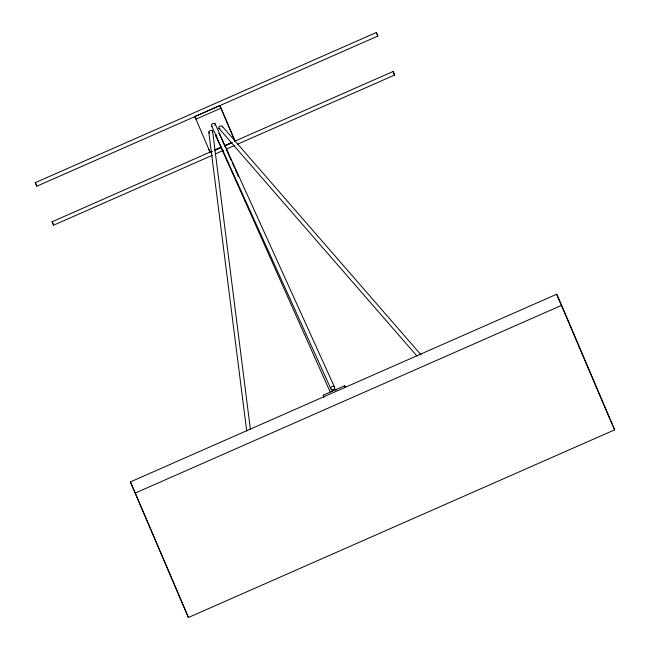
<?xml version="1.0" encoding="UTF-8"?>
<svg xmlns="http://www.w3.org/2000/svg" width="650" height="650" viewBox="0 0 650 650"><rect width="100%" height="100%" fill="white"/><g stroke="black" fill="none" stroke-linecap="round" stroke-linejoin="round"><path stroke-width="0.97" d="M35.319 182.658L376.326 32.508L377.203 34.466L377.877 36.042L36.871 186.184L35.319 182.658L36.871 186.184M219.854 105.617L221 108.168L196.016 119.169L194.87 116.618M212.477 155.236L53.584 225.201L52.081 221.796L211.851 151.296M214.638 150.069L221.146 147.209M224.859 145.567L231.368 142.707M234.154 141.481L393.039 71.524L393.843 73.296M211.941 151.393L210.088 152.206L208.91 149.573M214.719 150.174L221.195 147.322M224.892 145.689L231.368 142.838M212.006 151.531L210.153 152.344L194.838 116.545L219.814 105.544L235.072 141.213M214.776 150.304L221.252 147.452M224.957 145.827L232.359 142.569M215.264 154.009L223.624 150.329M226.411 149.102L234.772 145.421M237.559 144.194L394.599 75.051L393.047 71.549M324.017 396.955L323.261 395.176L344.573 385.791L345.402 387.636M130.414 481.918L556.668 294.239L561.649 305.321L614.689 429.821L188.435 617.5L130.414 481.918L188.435 617.5M135.395 493.001L561.649 305.321M222.251 126.287L421.143 354.933M218.871 128.318L416.886 355.94M377.877 36.042L376.326 32.532M52.041 221.666L53.584 225.176M394.574 75.026L393.786 73.279M215.158 123.947L334.523 387.124M211.461 125.572L330.834 388.749M610.122 419.656L614.689 429.821M323.261 395.176L324.09 397.02M219.44 134.006L225.631 147.883M226.46 149.727L231.416 160.826M232.237 162.679L234.715 168.228M235.544 170.081L238.436 176.556M215.743 135.631L330.127 391.869M556.668 294.239L609.708 418.738M344.573 385.791L345.329 387.571M221 108.168L235.129 141.343M212.607 131.162L250.429 429.601M208.837 132.299L246.699 431.023M331.801 389.504A2.015 1.527 -24.4 0 1 330.947 387.522A2.015 1.527 -24.4 0 1 333.556 386.368A2.015 1.527 -24.4 0 1 334.409 388.351M331.882 391.592A2.178 1.357 -24.2 0 1 333.58 389.252A2.178 1.357 -24.2 0 1 335.863 390.252M209.625 133.055A1.966 1.227 -24.2 0 1 209.211 131.357A1.966 1.227 -24.2 0 1 211.811 130.398A1.966 1.227 -24.2 0 1 212.241 132.088M219.944 128.684A1.966 1.227 -24.2 0 1 218.782 127.367A1.966 1.227 -24.2 0 1 221.049 125.929A1.966 1.227 -24.2 0 1 222.373 127.132M212.193 126.141A2.039 1.268 -24.2 0 1 211.738 124.386A2.039 1.268 -24.2 0 1 214.435 123.386A2.039 1.268 -24.2 0 1 214.874 125.149M219.399 133.884A2.039 1.268 -24.2 0 1 219.416 134.794M216.799 136.24A2.039 1.268 -24.2 0 1 216.141 134.306M218.709 133.445A2.039 1.268 -24.2 0 1 218.993 133.543"/></g></svg>
